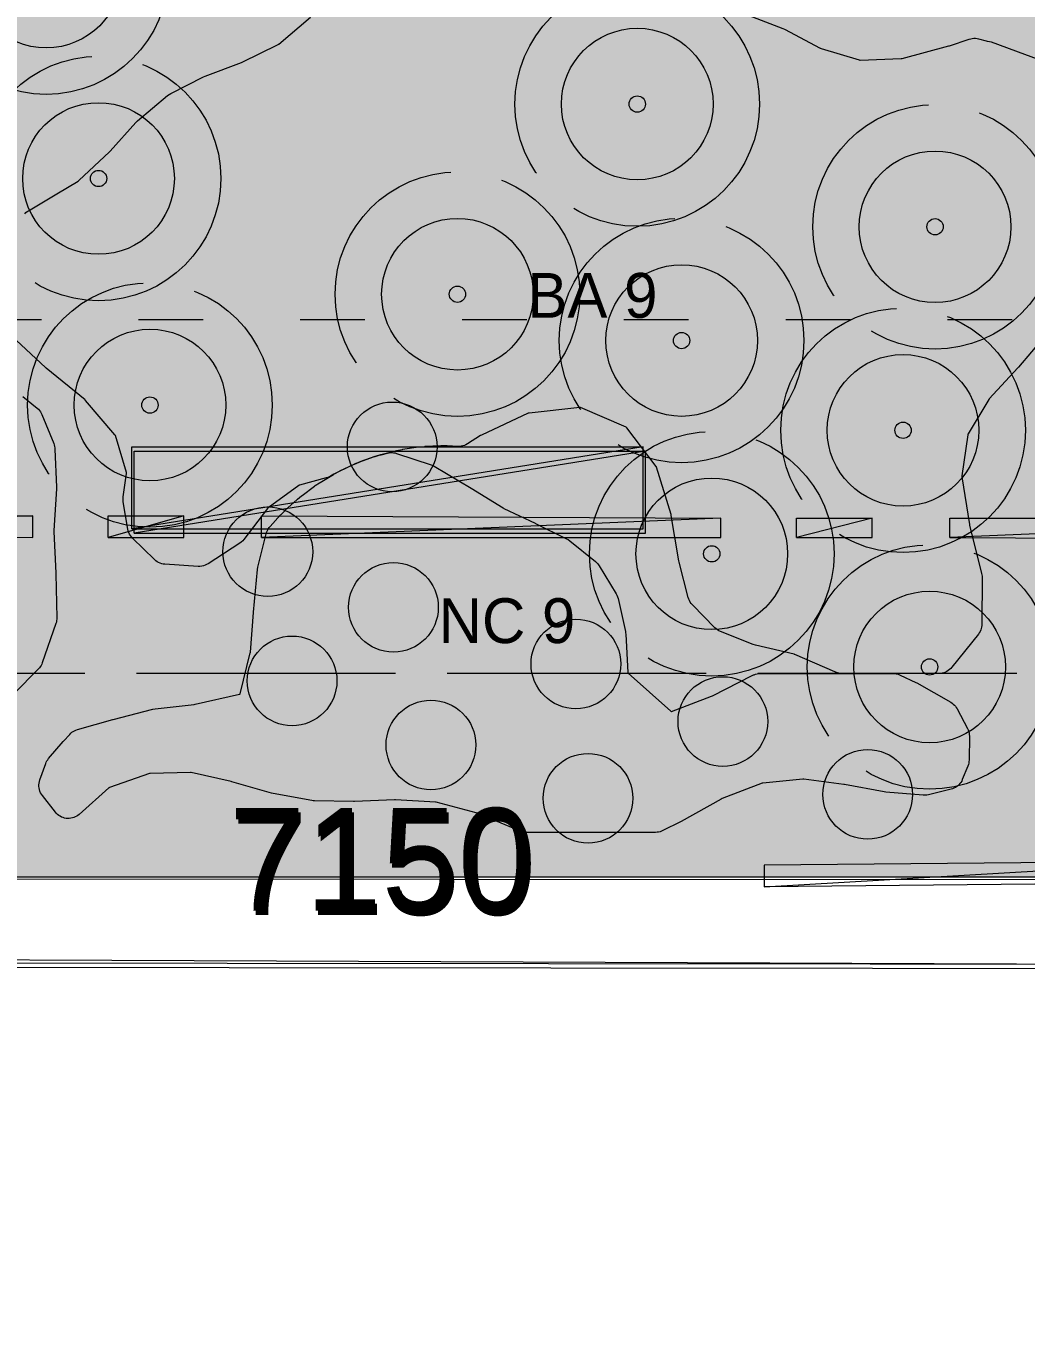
# Model space of a CAD drawing. Header units: metres. Extents: x 1 to 213, y 1 to 147.
# Drawn here: x 85.92 to 90.83, y 40.3 to 46.64 of the extents above; entities that cross this region are included whole.
import ezdxf

# ---------------------------------------------------------------- set-up
doc = ezdxf.new("R2010")
doc.units = ezdxf.units.M
doc.linetypes.add('DASHED', pattern=[1.524, 1.27, -0.254])
doc.layers.get('0').update_dxf_attribs({"lineweight": 0, "plot": 0})
for name, color, linetype, lineweight, plot in [('00-BASE-ARQUITECTURA', 8, 'Continuous', 0, False), ('00-BASE-TEXTO', 8, 'Continuous', 0, False), ('PJ-ARBUSTOS', 82, 'Continuous', 0, False), ('PJ-COPA-ADULTA', 8, 'DASHED', 0, False), ('PJ-ETIQUETAS', 7, 'Continuous', 0, False), ('PJ-GRAVILLA', 42, 'Continuous', 0, False), ('PJ-HERBACEAS', 212, 'Continuous', 0, False), ('PJ-LIMITE-JARDIN', 7, 'Continuous', 0, False), ('PJ-MASAS', 92, 'Continuous', 0, False), ('PJ-MASAS-RELLENO', 92, 'Continuous', 0, False), ('PJ-RIEGO-SECTORES', 5, 'Continuous', 0, False), ('PJ-VISIBILIDAD', 1, 'DASHED', 0, False)]:
    doc.layers.add(name, color=color, linetype=linetype, lineweight=lineweight, plot=plot)

# ---------------------------------------------------------------- blocks, each defined once
blk = doc.blocks.new('PJ_BA')
for radius in [0.372, 0.04]:
    blk.add_circle((0, 0), radius)
for tag, p, height in [('CODIGO', (0.15, 0.15), 0.2), ('ESPECIE', (0.15, -0.1), 0.15), ('ZONA', (0.15, -0.3), 0.15)]:
    blk.add_attdef(tag, p, '', height=height)
blk = doc.blocks.new('PJ_NC')
blk.add_circle((0, 0), 0.22)
for tag, p, height in [('CODIGO', (0.15, 0.15), 0.2), ('ESPECIE', (0.15, -0.1), 0.15), ('ZONA', (0.15, -0.3), 0.15)]:
    blk.add_attdef(tag, p, '', height=height)

msp = doc.modelspace()

# ---------------------------------------------------------------- hatches: boundary and pattern name
at = {"layer": 'PJ-GRAVILLA'}
h = msp.add_hatch(dxfattribs=at)
h.set_pattern_fill('GRAVEL', scale=0.03)
h.paths.add_polyline_path([(77.6993, 54.0632), (78.7135, 54.0191), (78.7135, 53.4899), (79.0663, 53.2253), (90.7961, 53.2253), (91.1489, 53.4899), (91.1489, 54.0191), (92.1631, 54.0632), (94.1034, 54.0632), (95.6468, 53.6663), (97.0579, 52.6962), (98.1163, 51.3291), (101.2913, 42.642), (101.0708, 42.4656), (70.5996, 42.4656), (70.5555, 42.8184), (70.8201, 43.568), (73.8187, 51.3732), (74.6125, 52.4757), (75.4503, 53.1812), (76.3764, 53.7104), (77.6993, 54.0632)])
at = {"layer": 'PJ-MASAS-RELLENO'}
for points in [[(86.0731, 45.8196), (86.1771, 45.8815), (86.1789, 45.8827), (86.1806, 45.8841), (86.3313, 46.0262), (86.3337, 46.0286), (86.4597, 46.1693), (86.4677, 46.1771), (86.6157, 46.3019), (86.6232, 46.3075), (86.6313, 46.3122), (86.7925, 46.3935), (86.8003, 46.3969), (86.9786, 46.4643), (86.982, 46.4658), (87.1587, 46.5525), (87.1601, 46.5533), (87.1614, 46.5543), (87.3169, 46.6869), (87.3181, 46.688), (87.3192, 46.6892), (87.4715, 46.8701), (87.4746, 46.8735), (87.4811, 46.8804), (87.4867, 46.8858), (87.4928, 46.8906), (87.4994, 46.8948), (87.5063, 46.8984), (87.5136, 46.9012), (87.5211, 46.9033), (87.5288, 46.9047), (87.5326, 46.9052), (87.5672, 46.9121), (87.5698, 46.9127), (87.8433, 46.9859), (87.8509, 46.9875), (87.8587, 46.9884), (87.8665, 46.9886), (87.8929, 46.9877), (87.8981, 46.9879), (87.9358, 46.9917), (87.9384, 46.992), (88.1964, 47.035), (88.2044, 47.0359), (88.2124, 47.036), (88.2203, 47.0353), (88.2546, 47.0307), (88.2598, 47.0303), (88.3009, 47.0302), (88.3016, 47.0302), (88.3097, 47.03), (88.3179, 47.029), (88.3258, 47.0272), (88.3335, 47.0246), (88.341, 47.0211), (88.348, 47.017), (88.4866, 46.9254), (88.6803, 46.7995), (88.682, 46.7985), (88.6838, 46.7978), (88.8613, 46.7463), (88.8632, 46.7459), (88.8652, 46.7456), (89.0627, 46.7298), (89.0678, 46.7297), (89.2452, 46.7381), (89.2547, 46.738), (89.2642, 46.7367), (89.4497, 46.7008), (89.4566, 46.6992), (89.4634, 46.6969), (89.6334, 46.6309), (89.6418, 46.6271), (89.8176, 46.5345), (89.8193, 46.5337), (89.8211, 46.5331), (90.009, 46.4765), (90.0111, 46.476), (90.0133, 46.476), (90.2149, 46.4828), (90.2172, 46.4831), (90.2194, 46.4835), (90.4485, 46.5449), (90.4509, 46.5457), (90.5481, 46.5785), (90.5556, 46.5807), (90.5633, 46.5821), (90.5711, 46.5827), (90.5789, 46.5826), (90.5867, 46.5817), (90.5944, 46.58), (90.6307, 46.5703), (90.6358, 46.5693), (90.6381, 46.569), (90.6468, 46.5674), (90.6553, 46.5648), (90.9834, 46.4444), (90.9859, 46.4436), (91.0336, 46.4296), (91.0387, 46.4284), (91.0877, 46.4207), (91.0956, 46.4191), (91.1033, 46.4166), (91.2693, 46.3546), (91.2763, 46.3516), (91.283, 46.3479), (91.2893, 46.3437), (91.2952, 46.3388), (91.3006, 46.3334), (91.3054, 46.3275), (91.3097, 46.3212), (91.3133, 46.3145), (91.3163, 46.3074), (91.3186, 46.3002), (91.3202, 46.2927), (91.3211, 46.2851), (91.3362, 46.0644), (91.3364, 46.0562), (91.3357, 46.048), (91.3341, 46.0399), (91.3317, 46.032), (91.2639, 45.842), (91.2611, 45.8353), (91.2578, 45.8289), (91.1697, 45.676), (91.1676, 45.6718), (91.0901, 45.4907), (91.0893, 45.4888), (91.0225, 45.307), (91.0202, 45.3013), (91.0174, 45.2958), (90.9268, 45.1324), (90.9227, 45.1257), (90.9179, 45.1194), (90.7896, 44.968), (90.7873, 44.9654), (90.6467, 44.8134), (90.6454, 44.8118), (90.6443, 44.8101), (90.5424, 44.6409), (90.5414, 44.6391), (90.5411, 44.6372), (90.5113, 44.4348), (90.5111, 44.4328), (90.5113, 44.4308), (90.5492, 44.1966), (90.5499, 44.1934), (90.6088, 43.9562), (90.6101, 43.9498), (90.6109, 43.9433), (90.6111, 43.9367), (90.6106, 43.7087), (90.6102, 43.701), (90.6091, 43.6934), (90.6073, 43.686), (90.6047, 43.6787), (90.6015, 43.6718), (90.5976, 43.6651), (90.5931, 43.6589), (90.4627, 43.4957), (90.4574, 43.4897), (90.4516, 43.4843), (90.4452, 43.4795), (90.4384, 43.4753), (90.4313, 43.4719), (90.4238, 43.4692), (90.416, 43.4672), (90.4082, 43.466), (90.4002, 43.4656), (89.9232, 43.4656), (89.9158, 43.4659), (89.9085, 43.467), (89.9014, 43.4686), (89.8944, 43.471), (89.8924, 43.4717), (89.8894, 43.473), (89.6922, 43.5583), (89.6906, 43.5589), (89.6889, 43.5594), (89.4991, 43.6046), (89.4881, 43.6081), (89.3282, 43.6717), (89.3206, 43.6751), (89.3135, 43.6794), (89.3068, 43.6843), (89.3007, 43.6899), (89.19, 43.8026), (89.1844, 43.8088), (89.1796, 43.8156), (89.1755, 43.8229), (89.1722, 43.8305), (89.1696, 43.8384), (89.1245, 44.0112), (89.1229, 44.0185), (89.0867, 44.2408), (89.0854, 44.2462), (89.0139, 44.4782), (89.0133, 44.4798), (89.0124, 44.4813), (88.869, 44.6711), (88.8677, 44.6727), (88.8658, 44.6736), (88.6419, 44.7701), (88.64, 44.7709), (88.6379, 44.7707), (88.3894, 44.7434), (88.3873, 44.743), (88.3853, 44.7422), (88.1558, 44.6349), (88.1515, 44.6326), (88.0867, 44.5919), (88.0796, 44.5879), (88.0721, 44.5847), (88.0644, 44.5822), (88.0564, 44.5806), (88.0483, 44.5797), (88.0402, 44.5797), (87.9869, 44.5824), (87.985, 44.5824), (87.9575, 44.5824), (87.9555, 44.5824), (87.8774, 44.5785), (87.8754, 44.5784), (87.8481, 44.5757), (87.8461, 44.5754), (87.7688, 44.564), (87.7668, 44.5636), (87.7399, 44.5583), (87.738, 44.5578), (87.6621, 44.5388), (87.6602, 44.5383), (87.6339, 44.5303), (87.632, 44.5297), (87.5584, 44.5034), (87.5565, 44.5026), (87.5311, 44.4921), (87.5294, 44.4913), (87.4586, 44.4579), (87.4569, 44.457), (87.4327, 44.4441), (87.4309, 44.4431), (87.415, 44.4335), (87.4083, 44.43), (87.4014, 44.427), (87.3943, 44.4248), (87.2634, 44.3902), (87.2617, 44.3897), (87.2601, 44.3886), (87.1093, 44.2777), (87.1078, 44.2765), (87.1066, 44.275), (86.9901, 44.1229), (86.9842, 44.116), (86.9775, 44.1098), (86.9701, 44.1044), (86.8147, 44.0037), (86.8073, 43.9995), (86.7995, 43.9961), (86.7914, 43.9935), (86.7831, 43.9918), (86.7746, 43.991), (86.7661, 43.9911), (86.6027, 44.0014), (86.5947, 44.0023), (86.5868, 44.0041), (86.5791, 44.0066), (86.5717, 44.0099), (86.5646, 44.0139), (86.5581, 44.0186), (86.552, 44.0239), (86.4442, 44.129), (86.4385, 44.1352), (86.4335, 44.1419), (86.4292, 44.1491), (86.4257, 44.1568), (86.423, 44.1648), (86.4211, 44.173), (86.3984, 44.3077), (86.3975, 44.3159), (86.3974, 44.3242), (86.3982, 44.3325), (86.4148, 44.4473), (86.415, 44.4494), (86.4145, 44.4515), (86.3596, 44.6337), (86.3589, 44.6356), (86.3576, 44.6373), (86.2133, 44.8051), (86.2121, 44.8063), (86.2108, 44.8075), (86.0202, 44.9643), (86.0166, 44.9674), (85.8501, 45.122), (85.845, 45.1272), (85.8404, 45.1327), (85.8364, 45.1387), (85.7476, 45.2828), (85.7436, 45.2901), (85.7404, 45.2978), (85.738, 45.3059), (85.7365, 45.3141), (85.7358, 45.3224), (85.736, 45.3307), (85.7371, 45.339), (85.7684, 45.5119), (85.7701, 45.5191), (85.7724, 45.5261), (85.7754, 45.5329), (85.7789, 45.5394), (85.7831, 45.5455), (85.9103, 45.7157), (85.9153, 45.7217), (85.9208, 45.7272), (85.9269, 45.7322), (85.9334, 45.7365), (86.0731, 45.8196)], [(80.051, 43.9371), (80.0504, 43.9454), (80.0507, 43.9537), (80.0518, 43.962), (80.0537, 43.97), (80.0565, 43.9779), (80.0601, 43.9854), (80.1297, 44.1133), (80.1329, 44.1188), (80.1367, 44.124), (80.2877, 44.3193), (80.2888, 44.3209), (80.2897, 44.3225), (80.3896, 44.5206), (80.3905, 44.5225), (80.3907, 44.5246), (80.3992, 44.7219), (80.3992, 44.7237), (80.3981, 44.7252), (80.2409, 44.9091), (80.2363, 44.915), (80.2322, 44.9213), (80.2288, 44.928), (80.1429, 45.1176), (80.1398, 45.1255), (80.1376, 45.1337), (80.1362, 45.1421), (80.1358, 45.1505), (80.1362, 45.159), (80.1618, 45.4015), (80.163, 45.4091), (80.1648, 45.4164), (80.1674, 45.4236), (80.1706, 45.4305), (80.1745, 45.4371), (80.179, 45.4433), (80.1841, 45.449), (80.3563, 45.6256), (80.3619, 45.6308), (80.368, 45.6355), (80.3745, 45.6395), (80.3814, 45.643), (80.3885, 45.6457), (80.3959, 45.6477), (80.4035, 45.6491), (80.4111, 45.6497), (80.4188, 45.6495), (80.4264, 45.6487), (80.4339, 45.6471), (80.4412, 45.6448), (80.5691, 45.5977), (80.5765, 45.5945), (80.5836, 45.5906), (80.5902, 45.586), (80.5976, 45.5803), (80.6019, 45.5774), (80.632, 45.5599), (80.6367, 45.5576), (80.67, 45.5437), (80.6724, 45.5428), (80.9553, 45.4461), (80.9631, 45.4429), (80.9705, 45.439), (80.9775, 45.4343), (80.984, 45.4289), (80.9898, 45.4228), (80.995, 45.4162), (81.052, 45.3345), (81.053, 45.3332), (81.0542, 45.332), (81.2174, 45.1916), (81.2187, 45.1906), (81.22, 45.1897), (81.3907, 45.0856), (81.3926, 45.0845), (81.3947, 45.084), (81.5929, 45.0393), (81.5967, 45.0383), (81.7767, 44.9882), (81.787, 44.9846), (81.9754, 44.903), (81.9856, 44.8977), (82.1489, 44.797), (82.1512, 44.7956), (82.3735, 44.6784), (82.3751, 44.6776), (82.3769, 44.6773), (82.5632, 44.6532), (82.5649, 44.653), (82.5665, 44.6533), (82.7844, 44.7009), (82.7865, 44.7014), (82.7882, 44.7026), (82.9884, 44.8535), (82.99, 44.8547), (83.1449, 44.9842), (83.1507, 44.9886), (83.157, 44.9925), (83.1636, 44.9958), (83.1704, 44.9985), (83.1775, 45.0006), (83.1848, 45.002), (83.1921, 45.0027), (83.1995, 45.0027), (83.2124, 45.0022), (83.2176, 45.0023), (83.2682, 45.0069), (83.2708, 45.0072), (83.6649, 45.0688), (83.6674, 45.0693), (83.717, 45.0804), (83.722, 45.0819), (83.7347, 45.0866), (83.7423, 45.0889), (83.8897, 45.127), (83.8981, 45.1287), (83.9066, 45.1295), (83.9151, 45.1293), (83.9236, 45.1283), (83.952, 45.1233), (83.9566, 45.1228), (84.1587, 45.111), (84.1604, 45.111), (84.1622, 45.1115), (84.3524, 45.1701), (84.3556, 45.1713), (84.5389, 45.2455), (84.5404, 45.2461), (84.7098, 45.3234), (84.717, 45.3263), (84.7243, 45.3284), (84.7318, 45.3298), (84.9185, 45.3563), (84.928, 45.357), (84.9375, 45.3567), (85.1143, 45.3395), (85.1221, 45.3383), (85.1298, 45.3364), (85.1372, 45.3338), (85.1443, 45.3304), (85.1511, 45.3263), (85.2543, 45.2572), (85.2587, 45.2541), (85.3278, 45.2008), (85.3294, 45.1997), (85.3313, 45.1993), (85.4326, 45.1834), (85.4397, 45.1819), (85.4467, 45.1798), (85.4534, 45.1771), (85.6206, 45.101), (85.6292, 45.0964), (85.6372, 45.0909), (85.6598, 45.073), (85.6651, 45.0684), (85.6699, 45.0634), (85.6743, 45.058), (85.6783, 45.0522), (85.6829, 45.0447), (85.6833, 45.044), (85.6873, 45.0379), (85.6878, 45.0371), (85.6911, 45.0323), (85.6921, 45.0308), (85.7007, 45.0193), (85.7019, 45.0179), (85.7053, 45.0137), (85.7065, 45.0123), (85.7161, 45.0016), (85.7173, 45.0003), (85.7215, 44.9961), (85.7221, 44.9955), (85.7273, 44.9904), (85.7279, 44.9898), (85.8939, 44.8357), (85.8943, 44.8353), (85.8979, 44.8321), (85.8984, 44.8317), (85.9015, 44.8289), (85.902, 44.8286), (85.9056, 44.8255), (85.9061, 44.8251), (85.9764, 44.7673), (85.9823, 44.7619), (85.9876, 44.756), (85.9923, 44.7496), (85.9963, 44.7427), (85.9997, 44.7355), (86.0574, 44.5932), (86.0597, 44.5867), (86.0615, 44.58), (86.0626, 44.5732), (86.0632, 44.5663), (86.0707, 44.3795), (86.0706, 44.371), (86.0571, 44.1673), (86.0571, 44.1626), (86.068, 43.9568), (86.0681, 43.9542), (86.0726, 43.739), (86.0725, 43.7319), (86.0717, 43.7249), (86.0703, 43.7179), (86.0682, 43.7111), (86.0011, 43.5176), (85.9984, 43.5109), (85.9952, 43.5045), (85.9914, 43.4985), (85.9871, 43.4928), (85.9823, 43.4875), (85.8616, 43.3656), (85.8562, 43.3606), (85.8503, 43.3561), (85.844, 43.3522), (85.8373, 43.3488), (85.6699, 43.2743), (85.6625, 43.2714), (85.6548, 43.2693), (85.647, 43.2679), (85.639, 43.2674), (85.6311, 43.2676), (85.6232, 43.2686), (85.6154, 43.2704), (85.4511, 43.3174), (85.444, 43.3197), (85.4372, 43.3228), (85.4307, 43.3264), (85.2482, 43.4403), (85.2469, 43.4411), (85.2455, 43.4418), (85.1059, 43.5013), (85.1041, 43.502), (85.1022, 43.5019), (85.0099, 43.4951), (84.9989, 43.4951), (84.8226, 43.5064), (84.8185, 43.5068), (84.5588, 43.5368), (84.557, 43.5369), (84.5553, 43.5364), (84.3704, 43.4709), (84.3646, 43.4691), (84.3587, 43.4677), (84.3549, 43.467), (84.3474, 43.466), (84.3399, 43.4656), (83.889, 43.4656), (83.8821, 43.4659), (83.8752, 43.4668), (83.7638, 43.4863), (83.7582, 43.4869), (83.5617, 43.4933), (83.5598, 43.4932), (83.5579, 43.493), (83.3897, 43.4666), (83.3835, 43.4658), (83.3772, 43.4656), (82.8747, 43.4656), (82.8673, 43.4659), (82.8599, 43.467), (82.8527, 43.4687), (82.8456, 43.4711), (82.7636, 43.5031), (82.7552, 43.507), (82.7472, 43.5118), (82.5543, 43.6453), (82.5531, 43.6461), (82.3543, 43.7891), (82.3524, 43.7903), (82.3504, 43.7911), (82.1025, 43.8664), (82.1005, 43.8669), (82.0986, 43.8662), (81.7975, 43.7318), (81.7958, 43.7309), (81.795, 43.7292), (81.6999, 43.4965), (81.6982, 43.4915), (81.6542, 43.3226), (81.652, 43.3155), (81.6491, 43.3086), (81.6457, 43.302), (81.6416, 43.2958), (81.6369, 43.29), (81.6318, 43.2846), (81.6261, 43.2798), (81.4863, 43.1703), (81.48, 43.1659), (81.4734, 43.1621), (81.4664, 43.1589), (81.4591, 43.1564), (81.4517, 43.1547), (81.2794, 43.1224), (81.2726, 43.1215), (81.2658, 43.1211), (81.2589, 43.1213), (81.0667, 43.1352), (81.0579, 43.1363), (81.0493, 43.1384), (81.041, 43.1414), (80.8534, 43.2217), (80.8474, 43.2246), (80.8417, 43.2279), (80.8362, 43.2317), (80.6704, 43.3585), (80.6685, 43.3598), (80.6664, 43.3606), (80.6238, 43.3743), (80.6164, 43.3771), (80.6094, 43.3807), (80.6027, 43.3849), (80.5964, 43.3897), (80.5829, 43.4012), (80.58, 43.4035), (80.5599, 43.4177), (80.5567, 43.4197), (80.5354, 43.4319), (80.5321, 43.4336), (80.5097, 43.4437), (80.5062, 43.4451), (80.483, 43.453), (80.4794, 43.4541), (80.4555, 43.4598), (80.4518, 43.4605), (80.4275, 43.464), (80.4238, 43.4644), (80.3983, 43.4656), (80.3964, 43.4656), (80.2734, 43.4656), (80.2658, 43.466), (80.2582, 43.4671), (80.2507, 43.4689), (80.2434, 43.4714), (80.2365, 43.4747), (80.2298, 43.4785), (80.2236, 43.483), (80.1057, 43.5769), (80.1, 43.582), (80.0947, 43.5876), (80.09, 43.5937), (80.0859, 43.6002), (80.0825, 43.6071), (80.0797, 43.6142), (80.0776, 43.6216), (80.0762, 43.6292), (80.0756, 43.6369), (80.0757, 43.6445), (80.0766, 43.6522), (80.0777, 43.659), (80.0779, 43.6609), (80.0786, 43.6666), (80.0788, 43.6685), (80.0797, 43.6837), (80.0798, 43.6856), (80.0799, 43.6913), (80.0799, 43.6932), (80.0794, 43.7084), (80.0793, 43.7103), (80.0788, 43.7164), (80.0787, 43.7174), (80.0779, 43.725), (80.0778, 43.7259), (80.051, 43.9371)], [(86.018, 43.0228), (86.0207, 43.0295), (86.0241, 43.0359), (86.028, 43.0419), (86.0324, 43.0476), (86.1039, 43.1312), (86.1053, 43.1328), (86.1359, 43.1666), (86.1412, 43.1719), (86.1469, 43.1767), (86.1531, 43.181), (86.1597, 43.1846), (86.1665, 43.1877), (86.1737, 43.19), (86.3477, 43.2388), (86.3491, 43.2392), (86.5432, 43.2897), (86.5544, 43.2918), (86.7469, 43.3134), (86.7513, 43.3141), (86.9686, 43.3637), (86.9705, 43.3642), (86.9711, 43.3661), (87.0216, 43.5672), (87.0219, 43.5689), (87.0221, 43.5706), (87.0367, 43.7646), (87.0369, 43.7661), (87.0567, 43.975), (87.0586, 43.9866), (87.099, 44.1508), (87.101, 44.1577), (87.1036, 44.1643), (87.1068, 44.1707), (87.1105, 44.1768), (87.1148, 44.1825), (87.116, 44.184), (87.1186, 44.1869), (87.1698, 44.2434), (87.1725, 44.2463), (87.1905, 44.2643), (87.1934, 44.267), (87.2499, 44.3182), (87.2529, 44.3208), (87.2726, 44.337), (87.2757, 44.3394), (87.3369, 44.3848), (87.3402, 44.3871), (87.3614, 44.4013), (87.3647, 44.4034), (87.4301, 44.4426), (87.4335, 44.4445), (87.456, 44.4565), (87.4595, 44.4583), (87.5285, 44.4909), (87.5321, 44.4925), (87.5556, 44.5023), (87.5593, 44.5037), (87.6311, 44.5294), (87.6348, 44.5306), (87.6592, 44.538), (87.663, 44.5391), (87.6946, 44.547), (87.702, 44.5485), (87.7094, 44.5492), (87.717, 44.5493), (87.7244, 44.5487), (87.7318, 44.5474), (87.7391, 44.5453), (87.9083, 44.4896), (87.9164, 44.4864), (87.9241, 44.4824), (88.1045, 44.3752), (88.1057, 44.3745), (88.262, 44.2778), (88.2658, 44.2757), (88.4193, 44.2023), (88.4201, 44.2019), (88.5733, 44.1265), (88.581, 44.1221), (88.5883, 44.1169), (88.7152, 44.0144), (88.7204, 44.0098), (88.7252, 44.0047), (88.7295, 43.9993), (88.7334, 43.9935), (88.8157, 43.857), (88.8198, 43.8494), (88.823, 43.8414), (88.8253, 43.8331), (88.8614, 43.6714), (88.8626, 43.6649), (88.8632, 43.6584), (88.8736, 43.4706), (88.8738, 43.4687), (88.8751, 43.4674), (89.0838, 43.2797), (89.0853, 43.2785), (89.0871, 43.2791), (89.2845, 43.3534), (89.2886, 43.3553), (89.4841, 43.4557), (89.4898, 43.4583), (89.4925, 43.4594), (89.4999, 43.4621), (89.5076, 43.464), (89.5155, 43.4652), (89.5234, 43.4656), (90.1748, 43.4656), (90.1819, 43.4653), (90.189, 43.4643), (90.196, 43.4628), (90.2028, 43.4606), (90.2093, 43.4578), (90.2858, 43.4212), (90.2907, 43.4186), (90.4575, 43.3239), (90.4639, 43.3198), (90.4699, 43.3152), (90.4754, 43.3101), (90.4804, 43.3044), (90.4848, 43.2983), (90.4887, 43.2918), (90.5395, 43.196), (90.5429, 43.1888), (90.5456, 43.1812), (90.5475, 43.1735), (90.5486, 43.1656), (90.5489, 43.1576), (90.5475, 43.0401), (90.547, 43.0326), (90.5459, 43.0251), (90.544, 43.0178), (90.5415, 43.0107), (90.5143, 42.9443), (90.5111, 42.9374), (90.5072, 42.9309), (90.5028, 42.9248), (90.4978, 42.9191), (90.4924, 42.9139), (90.4864, 42.9093), (90.48, 42.9052), (90.4733, 42.9018), (90.4663, 42.899), (90.459, 42.8969), (90.3478, 42.87), (90.3395, 42.8685), (90.331, 42.8678), (90.3225, 42.868), (90.1391, 42.883), (90.1309, 42.8841), (89.9357, 42.9206), (89.9336, 42.9209), (89.7366, 42.9468), (89.7343, 42.9469), (89.7321, 42.9469), (89.5358, 42.9276), (89.534, 42.9273), (89.5323, 42.9268), (89.3363, 42.8511), (89.3312, 42.8487), (89.1349, 42.739), (89.1316, 42.7372), (89.0452, 42.694), (89.0384, 42.691), (89.0314, 42.6887), (89.0242, 42.687), (89.0168, 42.6859), (89.0094, 42.6856), (88.3763, 42.6856), (88.369, 42.6859), (88.3618, 42.6869), (88.3546, 42.6886), (88.3477, 42.6909), (88.3331, 42.6965), (88.3308, 42.6974), (88.1341, 42.7796), (88.1289, 42.7814), (87.9332, 42.8332), (87.9312, 42.8336), (87.9293, 42.8338), (87.733, 42.8456), (87.7288, 42.8456), (87.533, 42.837), (87.5281, 42.837), (87.3366, 42.8404), (87.3303, 42.8408), (87.324, 42.8416), (87.1341, 42.8756), (87.1258, 42.8775), (86.9307, 42.9342), (86.9284, 42.9348), (86.7308, 42.9796), (86.7292, 42.9799), (86.7276, 42.9799), (86.5309, 42.9748), (86.5289, 42.9747), (86.5269, 42.9741), (86.3304, 42.9054), (86.3286, 42.9047), (86.3271, 42.9035), (86.1823, 42.774), (86.1763, 42.7691), (86.1699, 42.7649), (86.1631, 42.7613), (86.156, 42.7583), (86.1486, 42.7561), (86.1411, 42.7545), (86.1334, 42.7538), (86.1257, 42.7537), (86.1181, 42.7544), (86.1105, 42.7558), (86.1031, 42.7579), (86.0959, 42.7608), (86.0891, 42.7643), (86.0826, 42.7684), (86.0766, 42.7732), (86.071, 42.7785), (86.066, 42.7843), (86.0015, 42.8666), (85.9968, 42.8733), (85.9929, 42.8803), (85.9896, 42.8877), (85.9872, 42.8954), (85.9855, 42.9033), (85.9846, 42.9113), (85.9845, 42.9194), (85.9853, 42.9275), (85.9869, 42.9354), (85.9892, 42.9431), (86.018, 43.0228)]]:
    msp.add_hatch(color=7, dxfattribs=at).paths.add_polyline_path(points)

# ---------------------------------------------------------------- linework, layer by layer
at = {"layer": '00-BASE-ARQUITECTURA'}
for points in [[(85.9966, 45.2014), (85.6791, 45.2014)], [(86.7904, 45.2014), (86.4728, 45.2014)], [(87.5841, 45.2014), (87.2666, 45.2014)], [(88.3779, 45.2014), (88.0603, 45.2014)], [(89.1716, 45.2014), (88.8541, 45.2014)], [(89.9654, 45.2014), (89.6478, 45.2014)], [(90.7591, 45.2014), (90.4416, 45.2014)], [(88.9493, 44.1748), (88.9493, 44.577), (86.4411, 44.1748), (88.9493, 44.1748)], [(88.9493, 44.577), (86.4411, 44.1748), (86.4411, 44.577), (88.9493, 44.577)], [(88.9599, 44.1536), (88.9599, 44.5558), (86.4517, 44.1536), (88.9599, 44.1536)], [(88.9599, 44.5558), (86.4517, 44.1536), (86.4517, 44.5558), (88.9599, 44.5558)], [(85.9543, 44.1325), (85.9543, 44.2383), (83.7, 44.1431), (85.9543, 44.1325)], [(85.9543, 44.2383), (83.7, 44.1431), (83.7, 44.2383), (85.9543, 44.2383)], [(86.6951, 44.1325), (86.6951, 44.2383), (86.3247, 44.1325), (86.6951, 44.1325)], [(86.6951, 44.2383), (86.3247, 44.1325), (86.3247, 44.2383), (86.6951, 44.2383)], [(89.3303, 44.2277), (87.0761, 44.1325), (87.0761, 44.2383), (89.3303, 44.2277)], [(89.3303, 44.1325), (89.3303, 44.2277), (87.0761, 44.1325), (89.3303, 44.1325)], [(90.0712, 44.1325), (90.0712, 44.2277), (89.7008, 44.1325), (90.0712, 44.1325)], [(90.0712, 44.2277), (89.7008, 44.1325), (89.7008, 44.2277), (90.0712, 44.2277)], [(92.7064, 44.1219), (92.7064, 44.2277), (90.4522, 44.1325), (92.7064, 44.1219)], [(92.7064, 44.2277), (90.4522, 44.1325), (90.4522, 44.2277), (92.7064, 44.2277)], [(89.542, 42.5238), (89.542, 42.418), (91.701, 42.545), (89.542, 42.5238)], [(89.542, 42.418), (91.701, 42.545), (91.701, 42.4391), (89.542, 42.418)], [(132.6056, 42.4603), (98.813, 42.4497), (51.9289, 42.4709), (51.9183, 40.2061), (63.2954, 40.1637), (62.5016, 38.0788), (61.8984, 36.4807), (60.5119, 32.8612), (59.8875, 31.2208), (59.2102, 29.4428), (58.5223, 27.8553), (57.9402, 26.7652), (56.6173, 24.7438), (54.7229, 22.5637), (53.0189, 21.0502), (52.1723, 20.4152), (50.426, 19.3146), (48.5316, 18.3832)], [(101.6705, 41.9946), (70.2063, 42.1216)], [(52.1935, 42.0793), (123.197, 42.0052)], [(52.204, 42.0581), (123.2076, 41.9841)]]:
    msp.add_lwpolyline(points, dxfattribs=at)
at = {"layer": 'PJ-COPA-ADULTA'}
for centre in [(86.02, 46.9074), (88.9198, 46.2598), (86.277, 45.8945), (90.3805, 45.6574), (88.0377, 45.3266), (89.1374, 45.0993), (86.5294, 44.7828), (90.2234, 44.6587), (89.2854, 44.0525), (90.3539, 43.4973)]:
    msp.add_circle(centre, 0.6, dxfattribs=at)
at = {"layer": 'PJ-LIMITE-JARDIN'}
msp.add_lwpolyline([(77.6993, 54.0632), (78.7135, 54.0191), (78.7135, 53.4899), (79.0663, 53.2253), (90.7961, 53.2253), (91.1489, 53.4899), (91.1489, 54.0191), (92.1631, 54.0632), (94.1034, 54.0632), (95.6468, 53.6663), (97.0579, 52.6962), (98.1163, 51.3291), (101.2913, 42.642), (101.0708, 42.4656), (70.5996, 42.4656), (70.5555, 42.8184), (70.8201, 43.568), (73.8187, 51.3732), (74.6125, 52.4757), (75.4503, 53.1812), (76.3764, 53.7104), (77.6993, 54.0632)], close=True, dxfattribs=at)
at = {"layer": 'PJ-MASAS'}
for points in [[(85.9153, 45.7217), (85.9208, 45.7272), (85.9269, 45.7322), (85.9334, 45.7365), (86.0731, 45.8196), (86.0731, 45.8196), (86.1771, 45.8815), (86.1789, 45.8827), (86.1806, 45.8841), (86.3313, 46.0262), (86.3337, 46.0286), (86.4597, 46.1693), (86.4677, 46.1771), (86.6157, 46.3019), (86.6232, 46.3075), (86.6313, 46.3122), (86.7925, 46.3935), (86.8003, 46.3969), (86.9786, 46.4643), (86.982, 46.4658), (87.1587, 46.5525), (87.1601, 46.5533), (87.1614, 46.5543), (87.3169, 46.6869)], [(89.4634, 46.6969), (89.6334, 46.6309), (89.6418, 46.6271), (89.8176, 46.5345), (89.8193, 46.5337), (89.8211, 46.5331), (90.009, 46.4765), (90.0111, 46.476), (90.0133, 46.476), (90.2149, 46.4828), (90.2172, 46.4831), (90.2194, 46.4835), (90.4485, 46.5449), (90.4509, 46.5457), (90.5481, 46.5785), (90.5556, 46.5807), (90.5633, 46.5821), (90.5711, 46.5827), (90.5789, 46.5826), (90.5867, 46.5817), (90.5944, 46.58), (90.6307, 46.5703), (90.6358, 46.5693), (90.6381, 46.569), (90.6468, 46.5674), (90.6553, 46.5648), (90.9834, 46.4444)], [(90.9179, 45.1194), (90.7896, 44.968), (90.7873, 44.9654), (90.6467, 44.8134), (90.6454, 44.8118), (90.6443, 44.8101), (90.5424, 44.6409), (90.5414, 44.6391), (90.5411, 44.6372), (90.5113, 44.4348), (90.5111, 44.4328), (90.5113, 44.4308), (90.5492, 44.1966), (90.5499, 44.1934), (90.6088, 43.9562), (90.6101, 43.9498), (90.6109, 43.9433), (90.6111, 43.9367), (90.6106, 43.7087), (90.6102, 43.701), (90.6091, 43.6934), (90.6073, 43.686), (90.6047, 43.6787), (90.6015, 43.6718), (90.5976, 43.6651), (90.5931, 43.6589), (90.4627, 43.4957), (90.4574, 43.4897), (90.4516, 43.4843), (90.4452, 43.4795), (90.4384, 43.4753), (90.4313, 43.4719), (90.4238, 43.4692), (90.416, 43.4672), (90.4082, 43.466), (90.4002, 43.4656), (89.9232, 43.4656), (89.9158, 43.4659), (89.9085, 43.467), (89.9014, 43.4686), (89.8944, 43.471), (89.8924, 43.4717), (89.8894, 43.473), (89.6922, 43.5583), (89.6906, 43.5589), (89.6889, 43.5594), (89.4991, 43.6046), (89.4881, 43.6081), (89.3282, 43.6717), (89.3206, 43.6751), (89.3135, 43.6794), (89.3068, 43.6843), (89.3007, 43.6899), (89.19, 43.8026), (89.1844, 43.8088), (89.1796, 43.8156), (89.1755, 43.8229), (89.1722, 43.8305), (89.1696, 43.8384), (89.1245, 44.0112), (89.1229, 44.0185), (89.0867, 44.2408), (89.0854, 44.2462), (89.0139, 44.4782), (89.0133, 44.4798), (89.0124, 44.4813), (88.869, 44.6711), (88.8677, 44.6727), (88.8658, 44.6736), (88.6419, 44.7701), (88.64, 44.7709), (88.6379, 44.7707), (88.3894, 44.7434), (88.3873, 44.743), (88.3853, 44.7422), (88.1558, 44.6349), (88.1515, 44.6326), (88.0867, 44.5919), (88.0796, 44.5879), (88.0721, 44.5847), (88.0644, 44.5822), (88.0564, 44.5806), (88.0483, 44.5797), (88.0402, 44.5797), (87.9869, 44.5824), (87.985, 44.5824), (87.9575, 44.5824), (87.9555, 44.5824), (87.8774, 44.5785), (87.8754, 44.5784), (87.8481, 44.5757), (87.8461, 44.5754), (87.7688, 44.564), (87.7668, 44.5636), (87.7399, 44.5583), (87.738, 44.5578), (87.6621, 44.5388), (87.6602, 44.5383), (87.6339, 44.5303), (87.632, 44.5297), (87.5584, 44.5034), (87.5565, 44.5026), (87.5311, 44.4921), (87.5294, 44.4913), (87.4586, 44.4579), (87.4569, 44.457), (87.4327, 44.4441), (87.4309, 44.4431), (87.415, 44.4335), (87.4083, 44.43), (87.4014, 44.427), (87.3943, 44.4248), (87.2634, 44.3902), (87.2617, 44.3897), (87.2601, 44.3886), (87.1093, 44.2777), (87.1078, 44.2765), (87.1066, 44.275), (86.9901, 44.1229), (86.9842, 44.116), (86.9775, 44.1098), (86.9701, 44.1044), (86.8147, 44.0037), (86.8073, 43.9995), (86.7995, 43.9961), (86.7914, 43.9935), (86.7831, 43.9918), (86.7746, 43.991), (86.7661, 43.9911), (86.6027, 44.0014), (86.5947, 44.0023), (86.5868, 44.0041), (86.5791, 44.0066), (86.5717, 44.0099), (86.5646, 44.0139), (86.5581, 44.0186), (86.552, 44.0239), (86.4442, 44.129), (86.4385, 44.1352), (86.4335, 44.1419), (86.4292, 44.1491), (86.4257, 44.1568), (86.423, 44.1648), (86.4211, 44.173), (86.3984, 44.3077), (86.3975, 44.3159), (86.3974, 44.3242), (86.3982, 44.3325), (86.4148, 44.4473), (86.415, 44.4494), (86.4145, 44.4515), (86.3596, 44.6337), (86.3589, 44.6356), (86.3576, 44.6373), (86.2133, 44.8051), (86.2121, 44.8063), (86.2108, 44.8075), (86.0202, 44.9643), (86.0166, 44.9674), (85.8501, 45.122)], [(85.9061, 44.8251), (85.9764, 44.7673), (85.9823, 44.7619), (85.9876, 44.756), (85.9923, 44.7496), (85.9963, 44.7427), (85.9997, 44.7355), (86.0574, 44.5932), (86.0597, 44.5867), (86.0615, 44.58), (86.0626, 44.5732), (86.0632, 44.5663), (86.0707, 44.3795), (86.0706, 44.371), (86.0571, 44.1673), (86.0571, 44.1626), (86.068, 43.9568), (86.0681, 43.9542), (86.0726, 43.739), (86.0725, 43.7319), (86.0717, 43.7249), (86.0703, 43.7179), (86.0682, 43.7111), (86.0011, 43.5176), (85.9984, 43.5109), (85.9952, 43.5045), (85.9914, 43.4985), (85.9871, 43.4928), (85.9823, 43.4875), (85.8616, 43.3656)]]:
    msp.add_lwpolyline(points, dxfattribs=at)
msp.add_lwpolyline([(86.018, 43.0228), (86.0207, 43.0295), (86.0241, 43.0359), (86.028, 43.0419), (86.0324, 43.0476), (86.1039, 43.1312), (86.1053, 43.1328), (86.1359, 43.1666), (86.1412, 43.1719), (86.1469, 43.1767), (86.1531, 43.181), (86.1597, 43.1846), (86.1665, 43.1877), (86.1737, 43.19), (86.3477, 43.2388), (86.3491, 43.2392), (86.5432, 43.2897), (86.5544, 43.2918), (86.7469, 43.3134), (86.7513, 43.3141), (86.9686, 43.3637), (86.9705, 43.3642), (86.9711, 43.3661), (87.0216, 43.5672), (87.0219, 43.5689), (87.0221, 43.5706), (87.0367, 43.7646), (87.0369, 43.7661), (87.0567, 43.975), (87.0586, 43.9866), (87.099, 44.1508), (87.101, 44.1577), (87.1036, 44.1643), (87.1068, 44.1707), (87.1105, 44.1768), (87.1148, 44.1825), (87.116, 44.184), (87.1186, 44.1869), (87.1698, 44.2434), (87.1725, 44.2463), (87.1905, 44.2643), (87.1934, 44.267), (87.2499, 44.3182), (87.2529, 44.3208), (87.2726, 44.337), (87.2757, 44.3394), (87.3369, 44.3848), (87.3402, 44.3871), (87.3614, 44.4013), (87.3647, 44.4034), (87.4301, 44.4426), (87.4335, 44.4445), (87.456, 44.4565), (87.4595, 44.4583), (87.5285, 44.4909), (87.5321, 44.4925), (87.5556, 44.5023), (87.5593, 44.5037), (87.6311, 44.5294), (87.6348, 44.5306), (87.6592, 44.538), (87.663, 44.5391), (87.6946, 44.547), (87.702, 44.5485), (87.7094, 44.5492), (87.717, 44.5493), (87.7244, 44.5487), (87.7318, 44.5474), (87.7391, 44.5453), (87.9083, 44.4896), (87.9164, 44.4864), (87.9241, 44.4824), (88.1045, 44.3752), (88.1057, 44.3745), (88.262, 44.2778), (88.2658, 44.2757), (88.4193, 44.2023), (88.4201, 44.2019), (88.5733, 44.1265), (88.581, 44.1221), (88.5883, 44.1169), (88.7152, 44.0144), (88.7204, 44.0098), (88.7252, 44.0047), (88.7295, 43.9993), (88.7334, 43.9935), (88.8157, 43.857), (88.8198, 43.8494), (88.823, 43.8414), (88.8253, 43.8331), (88.8614, 43.6714), (88.8626, 43.6649), (88.8632, 43.6584), (88.8736, 43.4706), (88.8738, 43.4687), (88.8751, 43.4674), (89.0838, 43.2797), (89.0853, 43.2785), (89.0871, 43.2791), (89.2845, 43.3534), (89.2886, 43.3553), (89.4841, 43.4557), (89.4898, 43.4583), (89.4925, 43.4594), (89.4999, 43.4621), (89.5076, 43.464), (89.5155, 43.4652), (89.5234, 43.4656), (90.1748, 43.4656), (90.1819, 43.4653), (90.189, 43.4643), (90.196, 43.4628), (90.2028, 43.4606), (90.2093, 43.4578), (90.2858, 43.4212), (90.2907, 43.4186), (90.4575, 43.3239), (90.4639, 43.3198), (90.4699, 43.3152), (90.4754, 43.3101), (90.4804, 43.3044), (90.4848, 43.2983), (90.4887, 43.2918), (90.5395, 43.196), (90.5429, 43.1888), (90.5456, 43.1812), (90.5475, 43.1735), (90.5486, 43.1656), (90.5489, 43.1576), (90.5475, 43.0401), (90.547, 43.0326), (90.5459, 43.0251), (90.544, 43.0178), (90.5415, 43.0107), (90.5143, 42.9443), (90.5111, 42.9374), (90.5072, 42.9309), (90.5028, 42.9248), (90.4978, 42.9191), (90.4924, 42.9139), (90.4864, 42.9093), (90.48, 42.9052), (90.4733, 42.9018), (90.4663, 42.899), (90.459, 42.8969), (90.3478, 42.87), (90.3395, 42.8685), (90.331, 42.8678), (90.3225, 42.868), (90.1391, 42.883), (90.1309, 42.8841), (89.9357, 42.9206), (89.9336, 42.9209), (89.7366, 42.9468), (89.7343, 42.9469), (89.7321, 42.9469), (89.5358, 42.9276), (89.534, 42.9273), (89.5323, 42.9268), (89.3363, 42.8511), (89.3312, 42.8487), (89.1349, 42.739), (89.1316, 42.7372), (89.0452, 42.694), (89.0384, 42.691), (89.0314, 42.6887), (89.0242, 42.687), (89.0168, 42.6859), (89.0094, 42.6856), (88.3763, 42.6856), (88.369, 42.6859), (88.3618, 42.6869), (88.3546, 42.6886), (88.3477, 42.6909), (88.3331, 42.6965), (88.3308, 42.6974), (88.1341, 42.7796), (88.1289, 42.7814), (87.9332, 42.8332), (87.9312, 42.8336), (87.9293, 42.8338), (87.733, 42.8456), (87.7288, 42.8456), (87.533, 42.837), (87.5281, 42.837), (87.3366, 42.8404), (87.3303, 42.8408), (87.324, 42.8416), (87.1341, 42.8756), (87.1258, 42.8775), (86.9307, 42.9342), (86.9284, 42.9348), (86.7308, 42.9796), (86.7292, 42.9799), (86.7276, 42.9799), (86.5309, 42.9748), (86.5289, 42.9747), (86.5269, 42.9741), (86.3304, 42.9054), (86.3286, 42.9047), (86.3271, 42.9035), (86.1823, 42.774), (86.1763, 42.7691), (86.1699, 42.7649), (86.1631, 42.7613), (86.156, 42.7583), (86.1486, 42.7561), (86.1411, 42.7545), (86.1334, 42.7538), (86.1257, 42.7537), (86.1181, 42.7544), (86.1105, 42.7558), (86.1031, 42.7579), (86.0959, 42.7608), (86.0891, 42.7643), (86.0826, 42.7684), (86.0766, 42.7732), (86.071, 42.7785), (86.066, 42.7843), (86.0015, 42.8666), (85.9968, 42.8733), (85.9929, 42.8803), (85.9896, 42.8877), (85.9872, 42.8954), (85.9855, 42.9033), (85.9846, 42.9113), (85.9845, 42.9194), (85.9853, 42.9275), (85.9869, 42.9354), (85.9892, 42.9431), (86.018, 43.0228)], close=True, dxfattribs=at)
at = {"layer": 'PJ-RIEGO-SECTORES'}
msp.add_lwpolyline([(78.7135, 53.4899), (79.0663, 53.2253), (90.7961, 53.2253), (91.1489, 53.4899), (91.1489, 54.0191), (92.1631, 54.0632), (94.1034, 54.0632), (95.6468, 53.6663), (97.0579, 52.6962), (98.1163, 51.3291), (101.2913, 42.642), (101.0708, 42.4656), (70.5996, 42.4656), (70.5555, 42.8184), (70.8201, 43.568), (73.8187, 51.3732), (74.6125, 52.4757), (75.4503, 53.1812), (76.3764, 53.7104), (77.6993, 54.0632), (78.7135, 54.0191), (78.7135, 53.4899)], close=True, dxfattribs=at)
at = {"layer": 'PJ-VISIBILIDAD'}
msp.add_lwpolyline([(79.0663, 52.2253), (90.7961, 52.2253), (90.8879, 52.2295), (90.979, 52.2422), (91.0684, 52.2631), (91.1556, 52.2922), (91.2398, 52.3291), (91.3202, 52.3736), (91.3961, 52.4253), (91.7489, 52.6899), (91.828, 52.7559), (91.8999, 52.8296), (91.9638, 52.9103), (92.0191, 52.9972), (92.0491, 53.0573), (92.1849, 53.0632), (93.9769, 53.0632), (95.2262, 52.7419), (96.3628, 51.9605), (97.2304, 50.8399), (99.9256, 43.4656), (71.852, 43.4656)], dxfattribs=at)

# ---------------------------------------------------------------- block references
at = {"layer": 'PJ-ARBUSTOS'}
for p in [(86.02, 46.9074), (88.9198, 46.2598), (86.277, 45.8945), (90.3805, 45.6574), (88.0377, 45.3266), (89.1374, 45.0993), (86.5294, 44.7828), (90.2234, 44.6587), (89.2854, 44.0525), (90.3539, 43.4973)]:
    msp.add_blockref('PJ_BA', p, dxfattribs=at)
at = {"layer": 'PJ-HERBACEAS'}
for p in [(87.7176, 44.5773), (87.1075, 44.063), (87.7237, 43.79), (88.6186, 43.5121), (87.2264, 43.4289), (89.3396, 43.2295), (87.9077, 43.1144), (88.6781, 42.8529), (90.0501, 42.872)]:
    msp.add_blockref('PJ_NC', p, dxfattribs=at)

# ---------------------------------------------------------------- texts
at = {"layer": '00-BASE-TEXTO'}
for p in [(86.9173, 42.3016), (86.9279, 42.2804)]:
    msp.add_text('7150', height=0.50296, dxfattribs=at).set_placement(p)
at = {"layer": 'PJ-ETIQUETAS'}
for s, p in [('BA 9', (88.3811, 45.2108)), ('NC 9', (87.9455, 43.6145))]:
    msp.add_text(s, height=0.22, dxfattribs=at).set_placement(p)

doc.saveas('drawing.dxf')
